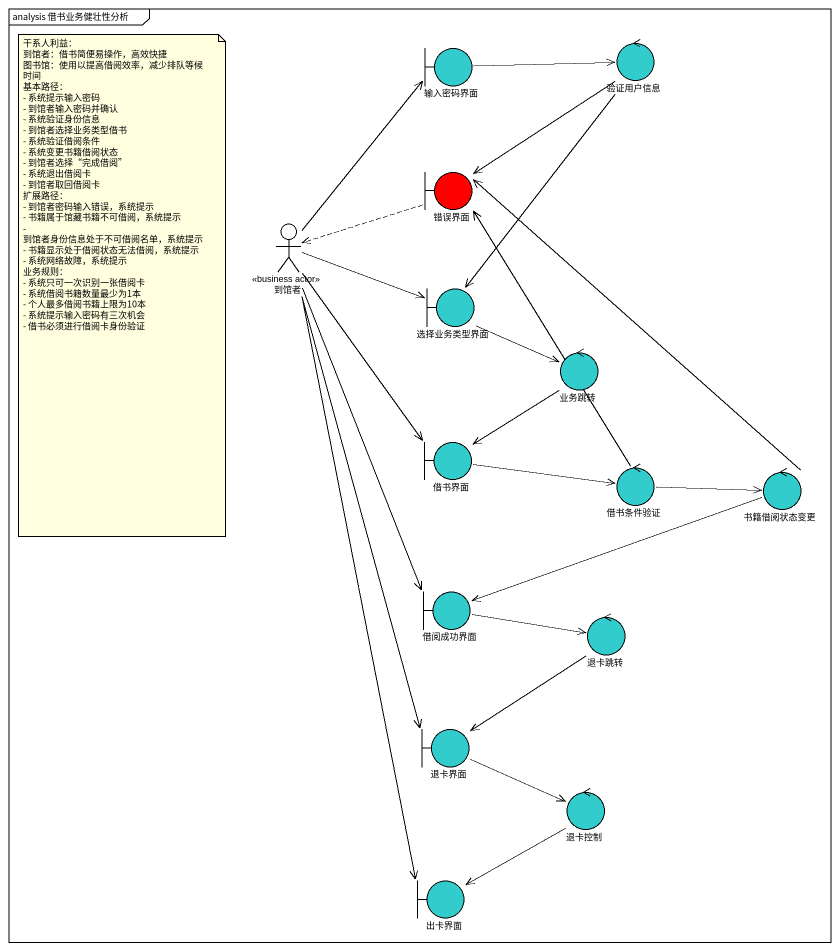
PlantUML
@startuml
mainframe analysis 借书业务健壮性分析
boundary 输入密码界面 #33CCCC
control 验证用户信息 #33CCCC
boundary 错误界面 #FF0000
actor 到馆者 <<business actor>>
boundary 选择业务类型界面 #33CCCC
control 业务跳转 #33CCCC
boundary 借书界面 #33CCCC
control 借书条件验证 #33CCCC
control 书籍借阅状态变更 #33CCCC
boundary 借阅成功界面 #33CCCC
control 退卡跳转 #33CCCC
boundary 退卡界面 #33CCCC
control 退卡控制 #33CCCC
boundary 出卡界面 #33CCCC
输入密码界面 -right-> 验证用户信息
验证用户信息 --> 错误界面
验证用户信息 --> 选择业务类型界面
错误界面 .left.> 到馆者
到馆者 -up-> 输入密码界面
到馆者 -right-> 选择业务类型界面
到馆者 --> 借书界面
到馆者 --> 借阅成功界面
到馆者 --> 退卡界面
到馆者 --> 出卡界面
选择业务类型界面 -right-> 业务跳转
业务跳转 --> 借书界面
借书界面 -right-> 借书条件验证
借书条件验证 -up-> 错误界面
借书条件验证 -right-> 书籍借阅状态变更
书籍借阅状态变更 -up-> 错误界面
书籍借阅状态变更 -left-> 借阅成功界面
借阅成功界面 -right-> 退卡跳转
退卡跳转 --> 退卡界面
退卡界面 -right-> 退卡控制
退卡控制 --> 出卡界面
note as N1
  干系人利益：
  到馆者：借书简便易操作，高效快捷
  图书馆：使用以提高借阅效率，减少排队等候时间
  基本路径：
  - 系统提示输入密码
  - 到馆者输入密码并确认
  - 系统验证身份信息
  - 到馆者选择业务类型借书
  - 系统验证借阅条件
  - 系统变更书籍借阅状态
  - 到馆者选择“完成借阅”
  - 系统退出借阅卡
  - 到馆者取回借阅卡
  扩展路径：
  - 到馆者密码输入错误，系统提示
  - 书籍属于馆藏书籍不可借阅，系统提示
  - 到馆者身份信息处于不可借阅名单，系统提示
  - 书籍显示处于借阅状态无法借阅，系统提示
  - 系统网络故障，系统提示
  业务规则：
  - 系统只可一次识别一张借阅卡
  - 系统借阅书籍数量最少为1本
  - 个人最多借阅书籍上限为10本
  - 系统提示输入密码有三次机会
  - 借书必须进行借阅卡身份验证
end note
@enduml
